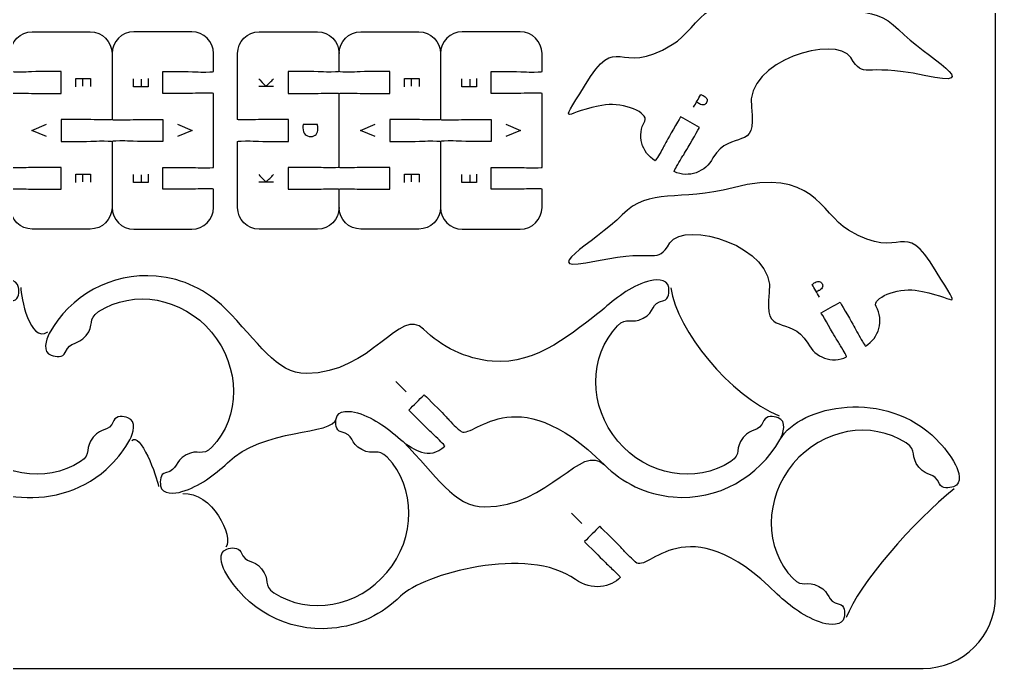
# Model space of a CAD drawing. Extents: x 0 to 250, y 0 to 300.
# Drawn here: x 115.4 to 250, y 0 to 89.5 of the extents above; entities that cross this region are included whole.
import ezdxf

# ---------------------------------------------------------------- set-up
doc = ezdxf.new("R2010")
doc.units = 0
doc.header["$MEASUREMENT"] = 0
doc.layers.add('DEFAULT', color=7, linetype='CONTINUOUS')

msp = doc.modelspace()

# ---------------------------------------------------------------- linework, layer by layer
at = {"layer": 'DEFAULT', "color": 250}
for points in [[(123.18, 80.29), (123.18, 81.42), (125.2, 81.42), (125.2, 80.33)], [(124.13, 80.38), (124.13, 81.42)], [(133.12, 81.42), (133.12, 80.29), (131.1, 80.29), (131.1, 81.38)], [(132.17, 81.33), (132.17, 80.29)], [(168.51, 80.29), (168.51, 81.42), (170.53, 81.42), (170.53, 80.33)], [(169.46, 80.38), (169.46, 81.42)], [(178.45, 81.42), (178.45, 80.29), (176.43, 80.29), (176.43, 81.38)], [(177.5, 81.33), (177.5, 80.29)], [(150.44, 80.32), (148.42, 80.32)], [(119.12, 73.4), (117.1, 74.24), (119.12, 75.1)], [(137.19, 75.1), (139.21, 74.26), (137.19, 73.4)], [(164.45, 73.4), (162.42, 74.24), (164.45, 75.1)], [(182.51, 75.1), (184.53, 74.26), (182.51, 73.4)], [(123.18, 67.08), (123.18, 68.21), (125.2, 68.21), (125.2, 67.12)], [(124.13, 67.17), (124.13, 68.21)], [(133.12, 68.21), (133.12, 67.08), (131.1, 67.08), (131.1, 68.17)], [(132.17, 68.12), (132.17, 67.08)], [(168.51, 67.08), (168.51, 68.21), (170.53, 68.21), (170.53, 67.12)], [(169.46, 67.17), (169.46, 68.21)], [(178.45, 68.21), (178.45, 67.08), (176.43, 67.08), (176.43, 68.17)], [(177.5, 68.12), (177.5, 67.08)], [(150.44, 67.12), (148.42, 67.12)], [(168.73, 38.18), (167.3, 39.61)], [(192.96, 20.04), (191.53, 21.47)]]:
    msp.add_lwpolyline(points, dxfattribs=at)
at = {"layer": 'DEFAULT', "color": 1}
for points, knots in [([(240.05, 0.05), (163.38, 0.05), (86.72, 0.05), (10.05, 0.05), (4.53, 0.05), (0.05, 4.53), (0.05, 10.05), (0.05, 103.38), (0.05, 196.72), (0.05, 290.05), (0.05, 295.57), (4.53, 300.05), (10.05, 300.05), (86.72, 300.05), (163.38, 300.05), (240.05, 300.05), (245.57, 300.05), (250.05, 295.57), (250.05, 290.05), (250.05, 196.72), (250.05, 103.38), (250.05, 10.05), (250.05, 4.53), (245.57, 0.05), (240.05, 0.05)], [0, 0, 0, 0, 651.968, 651.968, 651.968, 652.968, 652.968, 652.968, 1446.668, 1446.668, 1446.668, 1447.668, 1447.668, 1447.668, 2099.636, 2099.636, 2099.636, 2100.636, 2100.636, 2100.636, 2894.336, 2894.336, 2894.336, 2895.336, 2895.336, 2895.336, 2895.336]), ([(211.04, 70.48), (213.69, 74.65), (217.24, 71.04), (216.37, 77.45), (215.5, 83.87), (228.02, 87.49), (230.07, 84.31), (232.13, 81.12), (231.38, 83.69), (240.22, 81.83), (249.06, 79.96), (240.47, 84.31), (236.67, 88.18), (232.87, 92.03), (228.85, 89.94), (221.36, 91.91), (210.35, 94.8), (209.38, 88.47), (205.46, 86.09), (197.74, 81.38), (198.06, 88.3), (193.33, 80.38), (189.62, 74.17), (190.64, 77.03), (196.24, 77.78), (198.77, 78.12), (202.25, 76.69), (201.65, 75.55), (200.54, 73.63), (201.2, 71.19), (203.11, 70.08), (203.16, 70.06), (203.55, 70.74), (204.03, 71.58), (204.33, 72.08), (204.38, 72.28), (204.86, 73.11), (205.3, 73.87), (206.61, 76.15), (206.61, 76.15), (207.48, 75.65), (208.35, 75.15), (209.21, 74.65), (209.21, 74.65), (207.9, 72.37), (207.46, 71.61), (206.98, 70.78), (206.84, 70.63), (206.54, 70.13), (206.06, 69.29), (205.67, 68.61), (205.71, 68.58), (207.71, 67.64), (210.09, 68.48), (211.04, 70.48)], [1, 1, 1, 1, 2, 2, 2, 3, 3, 3, 4, 4, 4, 5, 5, 5, 6, 6, 6, 7, 7, 7, 8, 8, 8, 9, 9, 9, 10, 10, 10, 11, 11, 11, 12, 12, 12, 13, 13, 13, 14, 14, 14, 22.507608, 22.507608, 22.507608, 23.507608, 23.507608, 23.507608, 24.507608, 24.507608, 24.507608, 25.507608, 25.507608, 25.507608, 26.507608, 26.507608, 26.507608, 26.507608]), ([(128.15, 63.64), (128.15, 61.99), (126.81, 60.65), (125.15, 60.65), (122.48, 60.65), (119.82, 60.65), (117.15, 60.65), (115.49, 60.65), (114.15, 61.99), (114.15, 63.64), (114.15, 64.48), (114.15, 65.31), (114.15, 66.15), (114.15, 66.2), (114.93, 66.2), (115.9, 66.2), (116.49, 66.2), (116.68, 66.15), (117.65, 66.15), (118.82, 66.15), (119.98, 66.15), (121.15, 66.15), (121.15, 67.15), (121.15, 68.15), (121.15, 69.15), (119.98, 69.15), (118.82, 69.15), (117.65, 69.15), (116.68, 69.15), (116.49, 69.09), (115.9, 69.09), (114.93, 69.09), (114.15, 69.09), (114.15, 69.15), (114.15, 72.55), (114.15, 75.95), (114.15, 79.35), (114.15, 79.4), (114.93, 79.4), (115.9, 79.4), (116.49, 79.4), (116.68, 79.35), (117.65, 79.35), (118.52, 79.35), (121.15, 79.35), (121.15, 79.35), (121.15, 80.35), (121.15, 81.36), (121.15, 82.36), (119.98, 82.36), (118.82, 82.36), (117.65, 82.36), (116.68, 82.36), (116.49, 82.3), (115.9, 82.3), (114.93, 82.3), (114.15, 82.3), (114.15, 82.36), (114.15, 83.19), (114.15, 84.02), (114.15, 84.86), (114.15, 86.52), (115.49, 87.86), (117.15, 87.86), (119.82, 87.86), (122.48, 87.86), (125.15, 87.86), (126.81, 87.86), (128.15, 86.52), (128.15, 84.86)], [0, 0, 0, 0, 1, 1, 1, 23.69, 23.69, 23.69, 24.69, 24.69, 24.69, 31.779, 31.779, 31.779, 32.779, 32.779, 32.779, 33.779, 33.779, 33.779, 43.709, 43.709, 43.709, 52.22, 52.22, 52.22, 62.15, 62.15, 62.15, 63.15, 63.15, 63.15, 64.15, 64.15, 64.15, 93.08, 93.08, 93.08, 94.08, 94.08, 94.08, 95.08, 95.08, 95.08, 96.08, 96.08, 96.08, 104.59, 104.59, 104.59, 114.52, 114.52, 114.52, 115.52, 115.52, 115.52, 116.52, 116.52, 116.52, 123.609, 123.609, 123.609, 124.609, 124.609, 124.609, 147.299, 147.299, 147.299, 148.299, 148.299, 148.299, 148.299]), ([(135.15, 82.36), (135.15, 81.36), (135.15, 80.35), (135.15, 79.35), (136.32, 79.35), (137.49, 79.35), (138.65, 79.35), (139.62, 79.35), (139.81, 79.41), (140.4, 79.41), (141.37, 79.41), (142.15, 79.41), (142.15, 79.35), (142.15, 75.95), (142.15, 72.55), (142.15, 69.15), (142.15, 69.1), (141.37, 69.1), (140.4, 69.1), (139.81, 69.1), (139.62, 69.15), (138.65, 69.15), (137.78, 69.15), (135.15, 69.15), (135.15, 69.15), (135.15, 68.15), (135.15, 67.15), (135.15, 66.15), (136.32, 66.15), (137.49, 66.15), (138.65, 66.15), (139.62, 66.15), (139.81, 66.2), (140.4, 66.2), (141.37, 66.2), (142.15, 66.2), (142.15, 66.15), (142.15, 65.31), (142.15, 64.48), (142.15, 63.64), (142.15, 61.99), (140.81, 60.64), (139.15, 60.64), (136.49, 60.64), (133.82, 60.64), (131.15, 60.64), (129.49, 60.64), (128.15, 61.99), (128.15, 63.64), (128.15, 66.68), (128.15, 69.71), (128.15, 72.75), (128.15, 72.8), (128.93, 72.8), (129.9, 72.8), (130.49, 72.8), (130.68, 72.75), (131.65, 72.75), (132.82, 72.75), (133.99, 72.75), (135.15, 72.75), (135.15, 73.75), (135.15, 74.75), (135.15, 75.75), (133.99, 75.75), (132.82, 75.75), (131.65, 75.75), (130.68, 75.75), (130.49, 75.7), (129.9, 75.7), (128.93, 75.7), (128.15, 75.7), (128.15, 75.75), (128.15, 78.79), (128.15, 81.82), (128.15, 84.86), (128.15, 86.52), (129.49, 87.86), (131.15, 87.86), (133.82, 87.86), (136.49, 87.86), (139.15, 87.86), (140.81, 87.86), (142.15, 86.52), (142.15, 84.86), (142.15, 84.02), (142.15, 83.19), (142.15, 82.36), (142.15, 82.31), (141.37, 82.31), (140.4, 82.31), (139.81, 82.31), (139.62, 82.36), (138.65, 82.36), (137.49, 82.36), (136.32, 82.36), (135.15, 82.36)], [9.93, 9.93, 9.93, 9.93, 18.44, 18.44, 18.44, 28.37, 28.37, 28.37, 29.37, 29.37, 29.37, 30.37, 30.37, 30.37, 59.301, 59.301, 59.301, 60.301, 60.301, 60.301, 61.301, 61.301, 61.301, 62.301, 62.301, 62.301, 70.811, 70.811, 70.811, 80.741, 80.741, 80.741, 81.741, 81.741, 81.741, 82.741, 82.741, 82.741, 89.83, 89.83, 89.83, 90.83, 90.83, 90.83, 113.52, 113.52, 113.52, 114.52, 114.52, 114.52, 140.329, 140.329, 140.329, 141.329, 141.329, 141.329, 142.329, 142.329, 142.329, 152.259, 152.259, 152.259, 160.77, 160.77, 160.77, 170.7, 170.7, 170.7, 171.7, 171.7, 171.7, 172.7, 172.7, 172.7, 198.509, 198.509, 198.509, 199.509, 199.509, 199.509, 222.199, 222.199, 222.199, 223.199, 223.199, 223.199, 230.288, 230.288, 230.288, 231.288, 231.288, 231.288, 232.288, 232.288, 232.288, 242.218, 242.218, 242.218, 242.218]), ([(159.48, 63.64), (159.48, 61.99), (158.14, 60.64), (156.48, 60.64), (153.81, 60.64), (151.14, 60.64), (148.47, 60.64), (146.82, 60.64), (145.48, 61.99), (145.48, 63.64), (145.48, 66.68), (145.48, 69.71), (145.48, 72.75), (145.48, 72.8), (146.26, 72.8), (147.23, 72.8), (147.81, 72.8), (148.01, 72.75), (148.98, 72.75), (150.14, 72.75), (151.31, 72.75), (152.48, 72.75), (152.48, 73.75), (152.48, 74.75), (152.48, 75.75), (151.31, 75.75), (150.14, 75.75), (148.98, 75.75), (148.01, 75.75), (147.81, 75.7), (147.23, 75.7), (146.26, 75.7), (145.48, 75.7), (145.48, 75.75), (145.48, 78.79), (145.48, 81.82), (145.48, 84.86), (145.48, 86.52), (146.82, 87.86), (148.47, 87.86), (151.14, 87.86), (153.81, 87.86), (156.48, 87.86), (158.14, 87.86), (159.48, 86.52), (159.48, 84.86)], [0, 0, 0, 0, 1, 1, 1, 23.69, 23.69, 23.69, 24.69, 24.69, 24.69, 50.499, 50.499, 50.499, 51.499, 51.499, 51.499, 52.499, 52.499, 52.499, 62.429, 62.429, 62.429, 70.94, 70.94, 70.94, 80.87, 80.87, 80.87, 81.87, 81.87, 81.87, 82.87, 82.87, 82.87, 108.679, 108.679, 108.679, 109.679, 109.679, 109.679, 132.369, 132.369, 132.369, 133.369, 133.369, 133.369, 133.369]), ([(173.48, 63.64), (173.48, 61.99), (172.14, 60.65), (170.48, 60.65), (167.81, 60.65), (165.14, 60.65), (162.48, 60.65), (160.82, 60.65), (159.48, 61.99), (159.48, 63.64), (159.48, 64.48), (159.48, 65.31), (159.48, 66.15), (159.48, 66.2), (160.26, 66.2), (161.23, 66.2), (161.82, 66.2), (162.01, 66.15), (162.98, 66.15), (164.14, 66.15), (165.31, 66.15), (166.48, 66.15), (166.48, 67.15), (166.48, 68.15), (166.48, 69.15), (165.31, 69.15), (164.14, 69.15), (162.98, 69.15), (162.01, 69.15), (161.82, 69.09), (161.23, 69.09), (160.26, 69.09), (159.48, 69.09), (159.48, 69.15), (159.48, 72.55), (159.48, 75.95), (159.48, 79.35), (159.48, 79.4), (160.26, 79.4), (161.23, 79.4), (161.82, 79.4), (162.01, 79.35), (162.98, 79.35), (163.85, 79.35), (166.48, 79.35), (166.48, 79.35), (166.48, 80.35), (166.48, 81.36), (166.48, 82.36), (165.31, 82.36), (164.14, 82.36), (162.98, 82.36), (162.01, 82.36), (161.82, 82.3), (161.23, 82.3), (160.26, 82.3), (159.48, 82.3), (159.48, 82.36), (159.48, 83.19), (159.48, 84.02), (159.48, 84.86), (159.48, 86.52), (160.82, 87.86), (162.48, 87.86), (165.14, 87.86), (167.81, 87.86), (170.48, 87.86), (172.14, 87.86), (173.48, 86.52), (173.48, 84.86)], [0, 0, 0, 0, 1, 1, 1, 23.69, 23.69, 23.69, 24.69, 24.69, 24.69, 31.779, 31.779, 31.779, 32.779, 32.779, 32.779, 33.779, 33.779, 33.779, 43.709, 43.709, 43.709, 52.22, 52.22, 52.22, 62.15, 62.15, 62.15, 63.15, 63.15, 63.15, 64.15, 64.15, 64.15, 93.08, 93.08, 93.08, 94.08, 94.08, 94.08, 95.08, 95.08, 95.08, 96.08, 96.08, 96.08, 104.59, 104.59, 104.59, 114.52, 114.52, 114.52, 115.52, 115.52, 115.52, 116.52, 116.52, 116.52, 123.609, 123.609, 123.609, 124.609, 124.609, 124.609, 147.299, 147.299, 147.299, 148.299, 148.299, 148.299, 148.299]), ([(180.48, 82.36), (180.48, 81.36), (180.48, 80.35), (180.48, 79.35), (181.65, 79.35), (182.81, 79.35), (183.98, 79.35), (184.95, 79.35), (185.14, 79.41), (185.73, 79.41), (186.7, 79.41), (187.48, 79.41), (187.48, 79.35), (187.48, 75.95), (187.48, 72.55), (187.48, 69.15), (187.48, 69.1), (186.7, 69.1), (185.73, 69.1), (185.14, 69.1), (184.95, 69.15), (183.98, 69.15), (183.11, 69.15), (180.48, 69.15), (180.48, 69.15), (180.48, 68.15), (180.48, 67.15), (180.48, 66.15), (181.65, 66.15), (182.81, 66.15), (183.98, 66.15), (184.95, 66.15), (185.14, 66.2), (185.73, 66.2), (186.7, 66.2), (187.48, 66.2), (187.48, 66.15), (187.48, 65.31), (187.48, 64.48), (187.48, 63.64), (187.48, 61.99), (186.14, 60.64), (184.48, 60.64), (181.81, 60.64), (179.15, 60.64), (176.48, 60.64), (174.82, 60.64), (173.48, 61.99), (173.48, 63.64), (173.48, 66.68), (173.48, 69.71), (173.48, 72.75), (173.48, 72.8), (174.26, 72.8), (175.23, 72.8), (175.82, 72.8), (176.01, 72.75), (176.98, 72.75), (178.15, 72.75), (179.31, 72.75), (180.48, 72.75), (180.48, 73.75), (180.48, 74.75), (180.48, 75.75), (179.31, 75.75), (178.15, 75.75), (176.98, 75.75), (176.01, 75.75), (175.82, 75.7), (175.23, 75.7), (174.26, 75.7), (173.48, 75.7), (173.48, 75.75), (173.48, 78.79), (173.48, 81.82), (173.48, 84.86), (173.48, 86.52), (174.82, 87.86), (176.48, 87.86), (179.15, 87.86), (181.81, 87.86), (184.48, 87.86), (186.14, 87.86), (187.48, 86.52), (187.48, 84.86), (187.48, 84.02), (187.48, 83.19), (187.48, 82.36), (187.48, 82.31), (186.7, 82.31), (185.73, 82.31), (185.14, 82.31), (184.95, 82.36), (183.98, 82.36), (182.81, 82.36), (181.65, 82.36), (180.48, 82.36)], [9.93, 9.93, 9.93, 9.93, 18.44, 18.44, 18.44, 28.37, 28.37, 28.37, 29.37, 29.37, 29.37, 30.37, 30.37, 30.37, 59.301, 59.301, 59.301, 60.301, 60.301, 60.301, 61.301, 61.301, 61.301, 62.301, 62.301, 62.301, 70.811, 70.811, 70.811, 80.741, 80.741, 80.741, 81.741, 81.741, 81.741, 82.741, 82.741, 82.741, 89.83, 89.83, 89.83, 90.83, 90.83, 90.83, 113.52, 113.52, 113.52, 114.52, 114.52, 114.52, 140.329, 140.329, 140.329, 141.329, 141.329, 141.329, 142.329, 142.329, 142.329, 152.259, 152.259, 152.259, 160.77, 160.77, 160.77, 170.7, 170.7, 170.7, 171.7, 171.7, 171.7, 172.7, 172.7, 172.7, 198.509, 198.509, 198.509, 199.509, 199.509, 199.509, 222.199, 222.199, 222.199, 223.199, 223.199, 223.199, 230.288, 230.288, 230.288, 231.288, 231.288, 231.288, 232.288, 232.288, 232.288, 242.218, 242.218, 242.218, 242.218]), ([(159.48, 82.36), (159.48, 82.31), (158.69, 82.31), (157.73, 82.31), (157.14, 82.31), (156.94, 82.36), (155.98, 82.36), (154.81, 82.36), (153.64, 82.36), (152.47, 82.36), (152.47, 81.36), (152.47, 80.35), (152.47, 79.35), (153.64, 79.35), (154.81, 79.35), (155.98, 79.35), (156.94, 79.35), (157.14, 79.41), (157.73, 79.41), (158.69, 79.41), (159.48, 79.41), (159.48, 79.35)], [0, 0, 0, 0, 1, 1, 1, 2, 2, 2, 11.93, 11.93, 11.93, 20.44, 20.44, 20.44, 30.37, 30.37, 30.37, 31.37, 31.37, 31.37, 32.37, 32.37, 32.37, 32.37]), ([(128.15, 75.75), (128.15, 75.7), (127.37, 75.7), (126.4, 75.7), (125.81, 75.7), (125.62, 75.75), (124.65, 75.75), (123.48, 75.75), (122.32, 75.75), (121.15, 75.75), (121.15, 74.75), (121.15, 73.75), (121.15, 72.75), (122.32, 72.75), (123.48, 72.75), (124.65, 72.75), (125.62, 72.75), (125.81, 72.8), (126.4, 72.8), (127.37, 72.8), (128.15, 72.8), (128.15, 72.75)], [0, 0, 0, 0, 1, 1, 1, 2, 2, 2, 11.93, 11.93, 11.93, 20.44, 20.44, 20.44, 30.37, 30.37, 30.37, 31.37, 31.37, 31.37, 32.37, 32.37, 32.37, 32.37]), ([(173.48, 75.75), (173.48, 75.7), (172.7, 75.7), (171.73, 75.7), (171.14, 75.7), (170.95, 75.75), (169.98, 75.75), (168.81, 75.75), (167.64, 75.75), (166.48, 75.75), (166.48, 74.75), (166.48, 73.75), (166.48, 72.75), (167.64, 72.75), (168.81, 72.75), (169.98, 72.75), (170.95, 72.75), (171.14, 72.8), (171.73, 72.8), (172.7, 72.8), (173.48, 72.8), (173.48, 72.75)], [0, 0, 0, 0, 1, 1, 1, 2, 2, 2, 11.93, 11.93, 11.93, 20.44, 20.44, 20.44, 30.37, 30.37, 30.37, 31.37, 31.37, 31.37, 32.37, 32.37, 32.37, 32.37]), ([(159.48, 69.15), (159.48, 69.1), (158.69, 69.1), (157.73, 69.1), (157.14, 69.1), (156.94, 69.15), (155.98, 69.15), (155.1, 69.15), (152.47, 69.15), (152.47, 69.15), (152.47, 68.15), (152.47, 67.15), (152.47, 66.15), (153.64, 66.15), (154.81, 66.15), (155.98, 66.15), (156.94, 66.15), (157.14, 66.2), (157.73, 66.2), (158.69, 66.2), (159.48, 66.2), (159.48, 66.15)], [0, 0, 0, 0, 1, 1, 1, 2, 2, 2, 3, 3, 3, 11.51, 11.51, 11.51, 21.44, 21.44, 21.44, 22.44, 22.44, 22.44, 23.44, 23.44, 23.44, 23.44]), ([(224.18, 44.91), (221.53, 49.08), (217.97, 45.48), (218.84, 51.89), (219.72, 58.3), (207.2, 61.92), (205.14, 58.74), (203.09, 55.56), (203.84, 58.13), (195, 56.26), (186.16, 54.39), (194.75, 58.75), (198.55, 62.61), (202.34, 66.47), (206.37, 64.38), (213.86, 66.34), (224.87, 69.23), (225.84, 62.91), (229.76, 60.52), (237.48, 55.82), (237.15, 62.73), (241.88, 54.82), (245.6, 48.61), (244.58, 51.47), (238.98, 52.22), (236.45, 52.55), (232.97, 51.12), (233.57, 49.98), (234.67, 48.07), (234.02, 45.63), (232.11, 44.52), (232.06, 44.49), (231.67, 45.18), (231.19, 46.01), (230.89, 46.52), (230.84, 46.71), (230.36, 47.55), (229.92, 48.31), (228.6, 50.58), (228.6, 50.58), (227.74, 50.08), (226.87, 49.58), (226, 49.08), (226, 49.08), (227.32, 46.81), (227.76, 46.05), (228.24, 45.21), (228.38, 45.07), (228.68, 44.56), (229.16, 43.73), (229.55, 43.04), (229.51, 43.02), (227.51, 42.07), (225.12, 42.92), (224.18, 44.91)], [1, 1, 1, 1, 2, 2, 2, 3, 3, 3, 4, 4, 4, 5, 5, 5, 6, 6, 6, 7, 7, 7, 8, 8, 8, 9, 9, 9, 10, 10, 10, 11, 11, 11, 12, 12, 12, 13, 13, 13, 14, 14, 14, 22.507608, 22.507608, 22.507608, 23.507608, 23.507608, 23.507608, 24.507608, 24.507608, 24.507608, 25.507608, 25.507608, 25.507608, 26.507608, 26.507608, 26.507608, 26.507608]), ([(106.39, 28.15), (103.46, 33.25), (97.86, 36.59), (91.64, 36.04), (87.92, 35.72), (84.62, 34.07), (82.16, 31.62), (78.96, 28.42), (74.6, 37.42), (65.64, 37.42), (61.4, 37.42), (58.99, 33.03), (54.37, 28.42), (52.51, 26.73), (50.5, 25.19), (48.08, 24.44), (47.13, 24.14), (45.32, 23.99), (45.14, 25.25), (45.05, 25.89), (45.05, 26.88), (45.83, 27.05), (47.67, 27.45), (46.96, 28.6), (48.67, 29.51), (50.37, 30.42), (50.87, 29.19), (52.19, 30.56), (56.22, 34.73), (56.18, 41.66), (52.16, 46.45), (48.16, 51.22), (41.42, 52.41), (36.57, 49.26), (35, 48.24), (36.11, 47.44), (34.87, 45.96), (33.63, 44.48), (32.76, 45.37), (31.99, 43.62), (31.67, 42.89), (30.67, 43.03), (30.05, 43.24), (28.78, 43.66), (29.32, 45.41), (29.79, 46.26), (32.61, 51.42), (38.31, 54.7), (44.53, 54.16), (48.26, 53.83), (51.55, 52.18), (54.02, 49.73), (57.09, 46.67), (71.6, 42.64), (78.15, 47.42), (80.44, 49.09), (83.09, 48.41), (84.36, 47.15), (84.41, 47.1), (83.84, 46.57), (83.15, 45.88), (82.74, 45.46), (82.56, 45.36), (81.88, 44.68), (81.26, 44.06), (79.4, 42.2), (79.4, 42.2), (80.11, 41.49), (80.82, 40.79), (81.53, 40.08), (81.53, 40.08), (83.38, 41.93), (84, 42.55), (84.69, 43.24), (84.79, 43.41), (85.2, 43.83), (85.89, 44.51), (86.44, 45), (86.48, 45.03), (88.16, 46.72), (93.37, 36.8), (106.01, 49.44), (107.84, 51.17), (109.88, 52.67), (112.31, 53.42), (113.26, 53.72), (115.07, 53.87), (115.25, 52.61), (115.33, 51.97), (115.34, 50.99), (114.56, 50.81), (112.72, 50.41), (113.47, 49.28), (111.76, 48.37), (110.06, 47.47), (109.52, 48.67), (108.19, 47.3), (104.16, 43.13), (104.21, 36.2), (108.23, 31.41), (112.23, 26.64), (118.97, 25.44), (123.81, 28.6), (125.4, 29.62), (124.31, 30.46), (125.56, 31.95), (126.79, 33.42), (127.63, 32.49), (128.4, 34.24), (128.72, 34.97), (129.71, 34.83), (130.33, 34.62), (131.6, 34.2), (131.07, 32.45), (130.6, 31.6), (129.9, 30.31), (129.02, 29.15), (127.99, 28.13), (121.06, 21.06), (109.19, 23.27), (106.39, 28.15)], [1, 1, 1, 1, 2, 2, 2, 3, 3, 3, 4, 4, 4, 5, 5, 5, 6, 6, 6, 7, 7, 7, 8, 8, 8, 9, 9, 9, 10, 10, 10, 11, 11, 11, 12, 12, 12, 13, 13, 13, 14, 14, 14, 15, 15, 15, 16, 16, 16, 17, 17, 17, 18, 18, 18, 19, 19, 19, 20, 20, 20, 21, 21, 21, 22, 22, 22, 23, 23, 23, 31.513566, 31.513566, 31.513566, 32.513566, 32.513566, 32.513566, 33.513566, 33.513566, 33.513566, 34.513566, 34.513566, 34.513566, 35.513566, 35.513566, 35.513566, 36.513566, 36.513566, 36.513566, 37.513566, 37.513566, 37.513566, 38.513566, 38.513566, 38.513566, 39.513566, 39.513566, 39.513566, 40.513566, 40.513566, 40.513566, 41.513566, 41.513566, 41.513566, 42.513566, 42.513566, 42.513566, 43.513566, 43.513566, 43.513566, 44.513566, 44.513566, 44.513566, 45.513566, 45.513566, 45.513566, 46.513566, 46.513566, 46.513566, 47.513566, 47.513566, 47.513566, 48.513566, 48.513566, 48.513566, 48.513566]), ([(220.31, 31.6), (220.78, 32.47), (221.31, 34.2), (220.05, 34.62), (219.43, 34.83), (218.43, 34.97), (218.11, 34.24), (217.34, 32.49), (216.47, 33.38), (215.23, 31.9), (213.99, 30.42), (215.11, 29.62), (213.53, 28.6), (208.68, 25.44), (201.94, 26.64), (197.94, 31.41), (193.92, 36.2), (193.88, 43.13), (197.91, 47.3), (199.23, 48.67), (199.74, 47.45), (201.44, 48.35), (203.15, 49.26), (202.43, 50.41), (204.27, 50.81), (205.05, 50.99), (205.05, 51.97), (204.96, 52.61), (204.78, 53.87), (202.97, 53.72), (202.02, 53.42), (199.6, 52.67), (197.62, 51.09), (195.73, 49.44), (191.98, 46.57), (186.85, 41.88), (180.62, 42.42), (176.9, 42.75), (173.6, 44.4), (171.14, 46.85), (167.94, 50.05), (163.96, 40.73), (154.99, 40.73), (150.76, 40.73), (148.34, 45.12), (143.73, 49.73), (141.27, 52.19), (137.97, 53.83), (134.24, 54.16), (128.02, 54.7), (122.32, 51.42), (119.5, 46.26), (119.03, 45.41), (118.5, 43.66), (119.77, 43.24), (120.39, 43.03), (121.38, 42.89), (121.7, 43.62), (122.47, 45.37), (123.34, 44.48), (124.58, 45.96), (125.82, 47.44), (124.71, 48.24), (126.29, 49.26), (131.13, 52.41), (137.87, 51.22), (141.87, 46.45), (145.89, 41.66), (145.94, 34.73), (141.91, 30.56), (140.58, 29.19), (140.07, 30.41), (138.38, 29.51), (136.66, 28.6), (137.38, 27.45), (135.54, 27.05), (134.76, 26.88), (134.77, 25.89), (134.85, 25.25), (135.03, 23.99), (136.84, 24.14), (137.79, 24.44), (140.22, 25.19), (142.26, 26.69), (144.09, 28.42), (148.93, 33.26), (158.73, 32.2), (159.07, 34.5)], [0, 0, 0, 0, 1.034828, 1.034828, 1.034828, 2.069655, 2.069655, 2.069655, 3.104483, 3.104483, 3.104483, 4.13931, 4.13931, 4.13931, 5.174138, 5.174138, 5.174138, 6.208966, 6.208966, 6.208966, 7.243793, 7.243793, 7.243793, 8.278621, 8.278621, 8.278621, 9.313448, 9.313448, 9.313448, 10.348276, 10.348276, 10.348276, 11.383103, 11.383103, 11.383103, 12.417931, 12.417931, 12.417931, 13.452759, 13.452759, 13.452759, 14.487586, 14.487586, 14.487586, 15.522414, 15.522414, 15.522414, 16.557241, 16.557241, 16.557241, 17.592069, 17.592069, 17.592069, 18.626897, 18.626897, 18.626897, 19.661724, 19.661724, 19.661724, 20.696552, 20.696552, 20.696552, 21.731379, 21.731379, 21.731379, 22.766207, 22.766207, 22.766207, 23.801034, 23.801034, 23.801034, 24.835862, 24.835862, 24.835862, 25.87069, 25.87069, 25.87069, 26.905517, 26.905517, 26.905517, 27.940345, 27.940345, 27.940345, 28.975172, 28.975172, 28.975172, 30.01, 30.01, 30.01, 30.01]), ([(168.3, 31.33), (169.62, 30.38), (171.93, 28.6), (174.05, 30.73), (174.1, 30.78), (173.53, 31.32), (172.85, 32), (172.43, 32.42), (172.26, 32.52), (171.58, 33.2), (170.95, 33.82), (169.1, 35.68), (169.1, 35.68), (169.81, 36.39), (170.51, 37.09), (171.22, 37.8), (171.22, 37.8), (173.08, 35.95), (173.7, 35.33), (174.38, 34.64), (174.48, 34.47), (174.9, 34.05), (175.58, 33.37), (176.14, 32.88), (176.17, 32.85), (177.86, 31.16), (183.44, 40.77), (196.08, 28.13)], [0, 0, 0, 0, 1, 1, 1, 2, 2, 2, 3, 3, 3, 4, 4, 4, 12.513566, 12.513566, 12.513566, 13.513566, 13.513566, 13.513566, 14.513566, 14.513566, 14.513566, 15.513566, 15.513566, 15.513566, 16.513566, 16.513566, 16.513566, 16.513566]), ([(220.31, 31.6), (217.39, 26.5), (211.79, 23.16), (205.57, 23.7), (201.84, 24.03), (198.55, 25.68), (196.08, 28.13), (192.88, 31.33), (188.53, 22.33), (179.57, 22.33), (175.33, 22.33), (172.92, 26.71), (168.3, 31.33), (166.44, 33.02), (164.43, 34.55), (162.01, 35.31), (161.06, 35.6), (159.25, 35.75), (159.07, 34.5), (158.98, 33.85), (158.98, 32.87), (159.76, 32.7), (161.6, 32.3), (160.89, 31.15), (162.6, 30.23), (164.3, 29.33), (164.79, 30.55), (166.12, 29.18), (170.15, 25.01), (170.11, 18.09), (166.09, 13.3), (162.09, 8.53), (155.34, 7.33), (150.5, 10.48), (148.92, 11.51), (150.04, 12.3), (148.79, 13.79), (147.56, 15.26), (146.68, 14.38), (145.91, 16.12), (145.59, 16.85), (144.6, 16.71), (143.98, 16.51), (142.71, 16.09), (143.25, 14.34), (143.71, 13.48), (146.53, 8.32), (152.24, 5.04), (158.46, 5.59), (162.18, 5.91), (165.48, 7.56), (167.95, 10.01), (171.02, 13.07), (185.53, 17.1), (192.08, 12.32), (194.37, 10.65), (197.02, 11.33), (198.28, 12.59), (198.33, 12.64), (197.77, 13.18), (197.08, 13.86), (196.66, 14.28), (196.49, 14.38), (195.81, 15.07), (195.19, 15.69), (193.33, 17.54), (193.33, 17.54), (194.04, 18.25), (194.75, 18.96), (195.45, 19.67), (195.45, 19.67), (197.31, 17.81), (197.93, 17.19), (198.62, 16.51), (198.71, 16.33), (199.13, 15.91), (199.81, 15.23), (200.37, 14.75), (200.4, 14.71), (202.09, 13.03), (207.3, 22.94), (219.94, 10.3), (221.77, 8.57), (223.81, 7.08), (226.23, 6.32), (227.19, 6.02), (229, 5.88), (229.17, 7.13), (229.26, 7.78), (229.27, 8.76), (228.49, 8.93), (226.65, 9.33), (227.4, 10.46), (225.68, 11.37), (223.99, 12.28), (223.45, 11.08), (222.12, 12.45), (218.09, 16.62), (218.13, 23.54), (222.15, 28.33), (226.16, 33.1), (232.9, 34.3), (237.74, 31.15), (239.32, 30.12), (238.24, 29.28), (239.48, 27.8), (240.72, 26.32), (241.56, 27.25), (242.33, 25.5), (242.65, 24.77), (243.64, 24.92), (244.26, 25.12), (245.53, 25.54), (245, 27.29), (244.53, 28.15), (243.83, 29.43), (242.95, 30.6), (241.92, 31.62), (234.99, 38.68), (223.12, 36.48), (220.31, 31.6)], [1, 1, 1, 1, 2, 2, 2, 3, 3, 3, 4, 4, 4, 5, 5, 5, 6, 6, 6, 7, 7, 7, 8, 8, 8, 9, 9, 9, 10, 10, 10, 11, 11, 11, 12, 12, 12, 13, 13, 13, 14, 14, 14, 15, 15, 15, 16, 16, 16, 17, 17, 17, 18, 18, 18, 19, 19, 19, 20, 20, 20, 21, 21, 21, 22, 22, 22, 23, 23, 23, 31.513566, 31.513566, 31.513566, 32.513566, 32.513566, 32.513566, 33.513566, 33.513566, 33.513566, 34.513566, 34.513566, 34.513566, 35.513566, 35.513566, 35.513566, 36.513566, 36.513566, 36.513566, 37.513566, 37.513566, 37.513566, 38.513566, 38.513566, 38.513566, 39.513566, 39.513566, 39.513566, 40.513566, 40.513566, 40.513566, 41.513566, 41.513566, 41.513566, 42.513566, 42.513566, 42.513566, 43.513566, 43.513566, 43.513566, 44.513566, 44.513566, 44.513566, 45.513566, 45.513566, 45.513566, 46.513566, 46.513566, 46.513566, 47.513566, 47.513566, 47.513566, 48.513566, 48.513566, 48.513566, 48.513566])]:
    msp.add_open_spline(points, degree=3, knots=knots, dxfattribs=at)
at = {"layer": 'DEFAULT', "color": 250}
for points, knots in [([(148.42, 81.37), (148.42, 81.37), (149.32, 80.38), (149.4, 80.32), (149.75, 80.68), (150.09, 81.03), (150.44, 81.38)], [0, 0, 0, 0, 1, 1, 1, 5.218668, 5.218668, 5.218668, 5.218668]), ([(208.39, 77.46), (208.72, 78.04), (209.05, 78.61), (209.39, 79.19), (209.5, 79.15), (209.66, 79.08), (209.84, 78.98), (210.06, 78.85), (210.2, 78.7), (210.25, 78.55), (210.29, 78.41), (210.28, 78.25), (210.19, 78.09), (210.1, 77.93), (209.98, 77.84), (209.84, 77.8), (209.64, 77.74), (209.41, 77.78), (209.19, 77.91), (209.12, 77.95), (208.85, 78.17), (208.84, 78.24)], [0, 0, 0, 0, 5.660989, 5.660989, 5.660989, 6.660989, 6.660989, 6.660989, 7.660989, 7.660989, 7.660989, 8.660989, 8.660989, 8.660989, 9.660989, 9.660989, 9.660989, 10.660989, 10.660989, 10.660989, 11.660989, 11.660989, 11.660989, 11.660989]), ([(156.51, 75.08), (156.53, 74.92), (156.55, 74.73), (156.55, 74.52), (156.55, 74.15), (156.46, 73.88), (156.3, 73.71), (156.13, 73.53), (155.9, 73.42), (155.57, 73.42), (155.24, 73.42), (154.97, 73.52), (154.78, 73.71), (154.6, 73.9), (154.49, 74.21), (154.49, 74.6), (154.49, 74.79), (154.5, 74.95), (154.52, 75.08), (155.18, 75.08), (155.84, 75.08), (156.51, 75.08)], [0, 0, 0, 0, 1, 1, 1, 2, 2, 2, 3, 3, 3, 4, 4, 4, 5, 5, 5, 6, 6, 6, 11.635, 11.635, 11.635, 11.635]), ([(148.42, 68.16), (148.42, 68.16), (149.32, 67.17), (149.4, 67.12), (149.75, 67.47), (150.09, 67.82), (150.44, 68.18)], [0, 0, 0, 0, 1, 1, 1, 5.218668, 5.218668, 5.218668, 5.218668]), ([(225.75, 51.28), (225.42, 51.85), (225.09, 52.43), (224.76, 53.01), (224.85, 53.09), (224.99, 53.19), (225.17, 53.29), (225.39, 53.42), (225.59, 53.46), (225.74, 53.43), (225.89, 53.4), (226.02, 53.31), (226.11, 53.15), (226.2, 52.99), (226.23, 52.84), (226.19, 52.7), (226.14, 52.5), (225.99, 52.33), (225.77, 52.2), (225.7, 52.16), (225.37, 52.03), (225.31, 52.05)], [0, 0, 0, 0, 5.660989, 5.660989, 5.660989, 6.660989, 6.660989, 6.660989, 7.660989, 7.660989, 7.660989, 8.660989, 8.660989, 8.660989, 9.660989, 9.660989, 9.660989, 10.660989, 10.660989, 10.660989, 11.660989, 11.660989, 11.660989, 11.660989])]:
    msp.add_open_spline(points, degree=3, knots=knots, dxfattribs=at)
at = {"layer": 'DEFAULT', "color": 6}
for points in [[(115.55, 52.61), (115.55, 51.29), (116.82, 44.88), (119.28, 46.46)], [(205.25, 52.55), (206.09, 46.63), (213.41, 37.7), (220.19, 34.88)], [(130.88, 31.48), (132, 32.81), (134.37, 26.49), (134.57, 25.15)], [(137.92, 24.16), (141.9, 24.5), (145.06, 18.15), (143.84, 16.77)], [(244.34, 24.84), (238.86, 20.4), (231.1, 11.63), (229.47, 7.06)]]:
    msp.add_open_spline(points, degree=3, dxfattribs=at)

doc.saveas('drawing.dxf')
